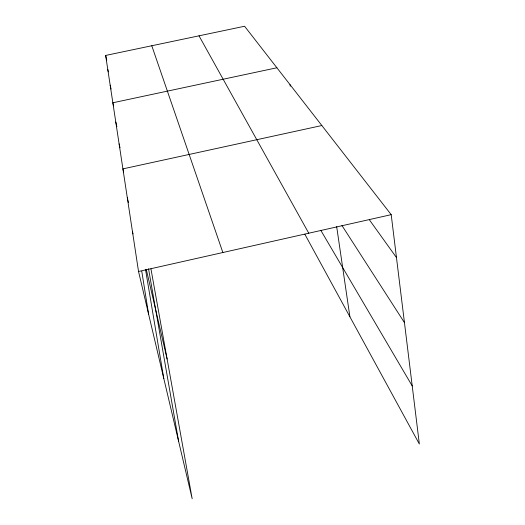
<?xml version="1.0" encoding="UTF-8"?>
<svg xmlns="http://www.w3.org/2000/svg" width="525" height="525" viewBox="0 0 525 525"><rect width="100%" height="100%" fill="white"/><g stroke="black" fill="none" stroke-linecap="round" stroke-linejoin="round"><path stroke-width="0.79" d="M150.944 268.853L192.176 498.75L138.534 271.491L391.204 214.666L419.35 444.045L304.848 234.235M321.845 125.534L122.916 168.879L123.657 172.056M276.892 67.771L112.855 102.769L113.571 105.886M138.534 271.491L105.65 55.447L244.584 26.25L391.204 214.666M369.534 220.014L396.467 257.572M341.933 225.474L404.453 322.632M320.768 230.272L412.217 385.934M199.014 35.825L308.766 233.205M151.784 45.747L222.863 252.525M132.451 231.518L133.009 233.907M127.312 197.768L128.422 202.519M115.789 122.03L116.872 126.715M119.109 143.876L120.022 147.807M146.285 269.41L167.114 359.028M107.789 69.503L108.334 71.866M110.178 85.175L111.077 89.086M105.65 55.447L106.752 60.237M148.542 268.767L178.605 441.249M145.51 269.417L163.807 378.558M141.77 271.248L148.582 314.062M290.01 84.623L290.259 86.231M336.669 226.597L349.893 316.778"/></g></svg>
